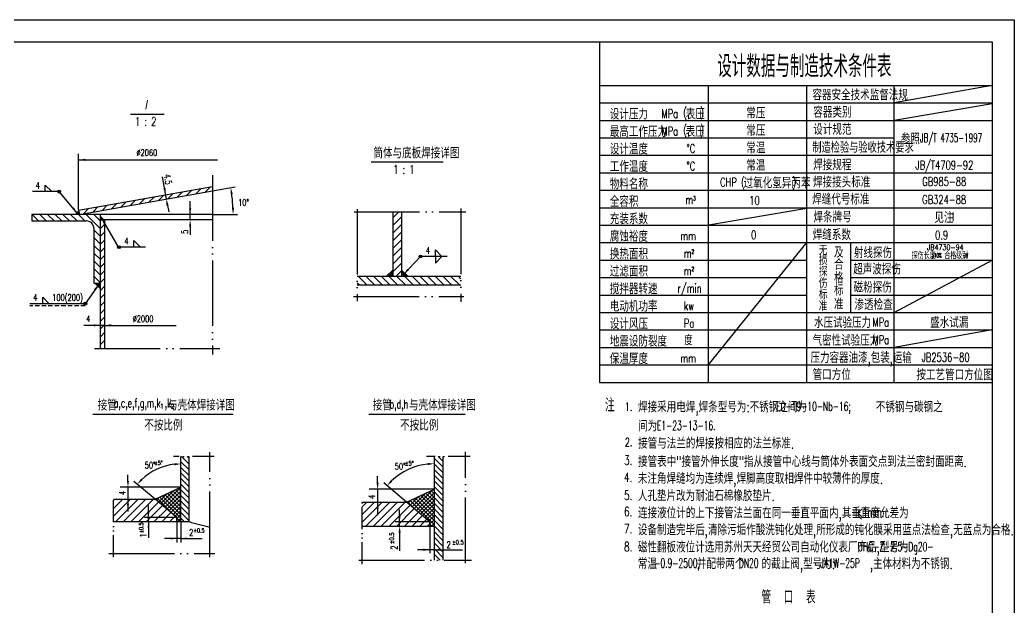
# Model space of a CAD drawing. Extents: x 5198 to 17798, y -4468 to 4442.
# Drawn here: x 10964 to 17798, y 408 to 4442 of the extents above; entities that cross this region are included whole.
import ezdxf
from ezdxf.enums import TextEntityAlignment as Align

# ---------------------------------------------------------------- set-up
doc = ezdxf.new("R2010")
doc.units = 0
doc.header["$LTSCALE"] = 15
doc.header["$MEASUREMENT"] = 0
for name, pattern in [('DIVIDE-M', [39, 30, -3, 0, -3, 0, -3]), ('DIVIDE-S', [16, 10, -2, 0, -2, 0, -2]), ('HIDDEN-M', [7, 5, -2]), ('HIDDEN-S', [3, 2, -1])]:
    doc.linetypes.add(name, pattern=pattern)
doc.layers.get('0').update_dxf_attribs({"linetype": 'CONTINUOUS'})
for name, color, linetype in [('CDR_DIM', 7, 'CONTINUOUS'), ('CDR_DWG1', 4, 'CONTINUOUS'), ('CDR_DWG4', 3, 'DIVIDE-M'), ('CDR_DWG5', 6, 'HIDDEN-M'), ('CDR_TEXT', 7, 'CONTINUOUS'), ('HZ', 7, 'CONTINUOUS')]:
    doc.layers.add(name, color=color, linetype=linetype)
doc.styles.add('HZ', font='romans', dxfattribs={"width": 0.7, "height": 45, "bigfont": 'HZ'})
doc.styles.add('ITALICC', font='italicc')
doc.styles.add('SBHZ', font='ROMANS', dxfattribs={"width": 0.85, "bigfont": 'HZ.SHX'})

# ---------------------------------------------------------------- blocks, each defined once
blk = doc.blocks.new('*X0')
at = {"color": 0}
for p, q in [((11762.3, 187.1), (11877.9, 302.6)), ((11762.3, 240.1), (11824.9, 302.6)), ((11762.3, 293.1), (11771.8, 302.6)), ((11777, 148.7), (11930.9, 302.6)), ((11830, 148.7), (11984, 302.6)), ((11883, 148.7), (12037, 302.6)), ((11936.1, 148.7), (12070.4, 283)), ((11989.1, 148.7), (12099.3, 258.8)), ((12042.1, 148.7), (12128.1, 234.6)), ((12095.2, 148.7), (12156.9, 210.4)), ((12148.2, 148.7), (12185.8, 186.2))]:
    blk.add_line(p, q, dxfattribs=at)
blk = doc.blocks.new('*X1')
at = {"color": 0}
for p, q in [((12281.2, 504.7), (12225.2, 560.7)), ((12281.2, 543.6), (12228.5, 596.2)), ((12281.2, 582.5), (12267.4, 596.2)), ((12281.2, 465.8), (12225.2, 521.8)), ((12281.2, 426.9), (12225.2, 482.9)), ((12281.2, 388.1), (12225.2, 444.1)), ((12281.2, 349.2), (12225.2, 405.2)), ((12281.2, 310.3), (12225.2, 366.3)), ((12281.2, 271.4), (12225.2, 327.4)), ((12281.2, 232.5), (12225.2, 288.5)), ((12281.2, 193.6), (12225.2, 249.6)), ((12281.2, 154.7), (12225.2, 210.7)), ((12248.3, 148.7), (12225.2, 171.8))]:
    blk.add_line(p, q, dxfattribs=at)
blk = doc.blocks.new('*X2')
at = {"color": 0}
for p, q in [((12084.8, 270.9), (12176.8, 362.9)), ((12099.3, 258.8), (12225.2, 384.7)), ((12113.7, 246.7), (12225.2, 358.2)), ((12225.2, 251.4), (12133.7, 342.9)), ((12225.2, 277.9), (12151.8, 351.3)), ((12225.2, 304.4), (12169.9, 359.7)), ((12225.2, 330.9), (12188, 368.1)), ((12225.2, 357.4), (12206.1, 376.5)), ((12225.2, 383.9), (12224.2, 384.9)), ((12056, 295.1), (12077.8, 316.9)), ((12176.1, 194.3), (12061.2, 309.2)), ((12070.4, 283), (12127.3, 339.9)), ((12225.2, 171.8), (12079.3, 317.6)), ((12225.2, 198.3), (12097.4, 326)), ((12225.2, 224.8), (12115.6, 334.4)), ((12128.1, 234.6), (12225.2, 331.7)), ((12142.5, 222.5), (12225.2, 305.2)), ((12156.9, 210.4), (12225.2, 278.7)), ((12171.3, 198.3), (12225.2, 252.1)), ((12185.8, 186.2), (12225.2, 225.6)), ((12197.2, 171.1), (12225.2, 199.1)), ((12221.8, 148.7), (12197.2, 173.3)), ((12201.2, 148.7), (12225.2, 172.6))]:
    blk.add_line(p, q, dxfattribs=at)
blk = doc.blocks.new('*X3')
at = {"color": 0}
for p, q in [((13177.8, 250.2), (13271.2, 343.6)), ((13192.3, 238.1), (13320.6, 366.5)), ((13206.7, 226), (13330.3, 349.7)), ((13330.3, 286.4), (13272.5, 344.2)), ((13330.3, 312.9), (13290.6, 352.6)), ((13330.3, 339.5), (13308.8, 361)), ((13330.3, 366), (13326.9, 369.4)), ((13196.7, 234.4), (13145.8, 285.4)), ((13149, 274.4), (13172.2, 297.6)), ((13163.4, 262.3), (13221.7, 320.6)), ((13330.3, 127.3), (13163.9, 293.8)), ((13330.3, 153.8), (13182, 302.2)), ((13330.3, 180.4), (13200.1, 310.6)), ((13330.3, 206.9), (13218.2, 319)), ((13221.1, 213.9), (13330.3, 323.2)), ((13235.5, 201.8), (13330.3, 296.6)), ((13330.3, 233.4), (13236.3, 327.4)), ((13330.3, 259.9), (13254.4, 335.8)), ((13249.9, 189.8), (13330.3, 270.1)), ((13264.3, 177.7), (13330.3, 243.6)), ((13278.8, 165.6), (13330.3, 217.1)), ((13293.2, 153.5), (13330.3, 190.6)), ((13300.3, 134.1), (13330.3, 164.1)), ((13310.2, 117.5), (13330.3, 137.5)), ((13313.6, 117.5), (13300.3, 130.8))]:
    blk.add_line(p, q, dxfattribs=at)
blk = doc.blocks.new('*X4')
at = {"color": 0}
for p, q in [((12834.4, 145.5), (12971.4, 282.4)), ((12834.4, 198.5), (12918.4, 282.4)), ((12834.4, 251.5), (12865.3, 282.4)), ((12859.5, 117.5), (13024.4, 282.4)), ((12912.5, 117.5), (13077.5, 282.4)), ((12965.5, 117.5), (13130.5, 282.4)), ((13018.6, 117.5), (13163.4, 262.3)), ((13071.6, 117.5), (13192.3, 238.1)), ((13124.6, 117.5), (13221.1, 213.9)), ((13177.7, 117.5), (13249.9, 189.8)), ((13230.7, 117.5), (13278.8, 165.6)), ((13283.7, 117.5), (13300.3, 134.1))]:
    blk.add_line(p, q, dxfattribs=at)
blk = doc.blocks.new('*X5')
at = {"color": 0}
for p, q in [((13390.3, 523.4), (13330.3, 583.4)), ((13390.3, 562.3), (13355.6, 597)), ((13390.3, 484.5), (13330.3, 544.5)), ((13390.3, 445.6), (13330.3, 505.6)), ((13390.3, 406.7), (13330.3, 466.7)), ((13390.3, 367.8), (13330.3, 427.8)), ((13390.3, 328.9), (13330.3, 388.9)), ((13390.3, 290.1), (13330.3, 350.1)), ((13390.3, 251.2), (13330.3, 311.2)), ((13390.3, 212.3), (13330.3, 272.3)), ((13390.3, 173.4), (13330.3, 233.4)), ((13390.3, 134.5), (13330.3, 194.5)), ((13390.3, 95.6), (13330.3, 155.6)), ((13390.3, 56.7), (13330.3, 116.7)), ((13390.3, 17.8), (13330.3, 77.8)), ((13390.3, -21.1), (13330.3, 38.9)), ((13390.3, -60), (13330.3, 0)), ((13390.3, -98.9), (13330.3, -38.9)), ((13369.3, -116.8), (13330.3, -77.7)), ((13330.4, -116.8), (13330.3, -116.6))]:
    blk.add_line(p, q, dxfattribs=at)
blk = doc.blocks.new('*X11')
at = {"color": 0}
for p, q in [((11975.5, 3317), (12012.4, 3354)), ((12039.8, 3328.4), (12076.8, 3365.4)), ((12104.2, 3339.7), (12141.2, 3376.7)), ((12168.6, 3351.1), (12205.6, 3388.1)), ((12233, 3362.4), (12270, 3399.4)), ((11589.1, 3248.9), (11626.1, 3285.9)), ((11653.5, 3260.2), (11690.5, 3297.2)), ((11717.9, 3271.6), (11754.9, 3308.6)), ((11782.3, 3283), (11819.3, 3319.9)), ((11846.7, 3294.3), (11883.7, 3331.3)), ((11911.1, 3305.7), (11948.1, 3342.6)), ((11363.8, 3235.7), (11368.6, 3240.5)), ((11396, 3214.8), (11433, 3251.8)), ((11460.4, 3226.2), (11497.4, 3263.2)), ((11524.8, 3237.5), (11561.7, 3274.5))]:
    blk.add_line(p, q, dxfattribs=at)
blk = doc.blocks.new('*X12')
at = {"color": 0}
for p, q in [((11088.2, 3165), (11043.2, 3210)), ((11141.2, 3165), (11096.2, 3210)), ((11194.2, 3165), (11149.2, 3210)), ((11247.3, 3165), (11202.3, 3210)), ((11300.3, 3165), (11255.3, 3210)), ((11353.3, 3165), (11308.3, 3210)), ((11406.4, 3165), (11361.4, 3210)), ((11513.1, 3111.2), (11414.4, 3210)), ((11513.1, 3164.3), (11467.4, 3210)), ((11513.1, 3058.2), (11468.1, 3103.2)), ((11513.1, 3005.2), (11468.1, 3050.2)), ((11513.1, 2952.1), (11468.1, 2997.1)), ((11513.1, 2899.1), (11468.1, 2944.1)), ((11513.1, 2846.1), (11468.1, 2891.1)), ((11513.1, 2793), (11468.1, 2838)), ((11513.1, 2740), (11468.1, 2785))]:
    blk.add_line(p, q, dxfattribs=at)
blk = doc.blocks.new('*X13')
at = {"color": 0}
for p, q in [((11855.7, 1288), (11896.8, 1329.2)), ((11855.7, 1235), (11915.7, 1295)), ((11855.7, 1182), (11915.7, 1242)), ((11855.7, 1128.9), (11915.7, 1188.9)), ((11855.7, 1075.9), (11915.7, 1135.9)), ((11855.7, 1022.9), (11915.7, 1082.9)), ((11855.7, 969.8), (11915.7, 1029.8)), ((11855.7, 916.8), (11915.7, 976.8)), ((11878.1, 886.2), (11915.7, 923.8))]:
    blk.add_line(p, q, dxfattribs=at)
blk = doc.blocks.new('*X14')
at = {"color": 0}
for p, q in [((11623.8, 826.2), (11610.5, 839.5)), ((11676.9, 826.2), (11616.9, 886.2)), ((11729.9, 826.2), (11669.9, 886.2)), ((11782.9, 826.2), (11722.9, 886.2)), ((11836, 826.2), (11776, 886.2)), ((11889, 826.2), (11829, 886.2)), ((11942, 826.2), (11882, 886.2)), ((11995.1, 826.2), (11935.1, 886.2)), ((12048.1, 826.2), (11988.1, 886.2)), ((12101.1, 826.2), (12041.1, 886.2)), ((12154.2, 826.2), (12094.2, 886.2)), ((12207.2, 826.2), (12147.2, 886.2)), ((12260.2, 826.2), (12200.2, 886.2)), ((12313.3, 826.2), (12253.3, 886.2)), ((12323.5, 868.9), (12306.3, 886.2))]:
    blk.add_line(p, q, dxfattribs=at)
blk = doc.blocks.new('*X15')
at = {"color": 0}
for p, q in [((11821.9, 886.2), (11817.6, 890.5)), ((11836.1, 886.2), (11824.7, 897.6)), ((11825, 886.2), (11855.7, 916.8)), ((11850.2, 886.2), (11831.7, 904.6)), ((11855.7, 894.9), (11838.8, 911.7)), ((11839.2, 886.2), (11855.7, 902.7)), ((11855.7, 909), (11845.9, 918.8)), ((11855.7, 923.1), (11852.9, 925.9)), ((11853.3, 886.2), (11855.7, 888.5)), ((11915.7, 920.2), (11919.8, 924.4)), ((11949.2, 886.2), (11915.7, 919.7)), ((11915.7, 906.1), (11926.9, 917.3)), ((11915.7, 892), (11934, 910.3)), ((11935.1, 886.2), (11915.7, 905.6)), ((11920.9, 886.2), (11915.7, 891.4)), ((11924, 886.2), (11941.1, 903.2)), ((11938.2, 886.2), (11948.1, 896.1)), ((11952.3, 886.2), (11955.2, 889.1))]:
    blk.add_line(p, q, dxfattribs=at)

msp = doc.modelspace()

# ---------------------------------------------------------------- linework, layer by layer
for p, q in [((14947.9, 3871.8), (17647.9, 3871.8)), ((14947.9, 3751.8), (17647.9, 3751.8)), ((14947.9, 3631.8), (16972.9, 3631.8)), ((14947.9, 3511.8), (17647.9, 3511.8)), ((14947.9, 3391.8), (17647.9, 3391.8)), ((14947.9, 3271.8), (17647.9, 3271.8)), ((14947.9, 3151.8), (17647.9, 3151.8)), ((14947.9, 3031.8), (17647.9, 3031.8)), ((14947.9, 2911.8), (17647.9, 2911.8)), ((17234, 2801.4), (17243.1, 2812.7)), ((14947.9, 2791.8), (16372.9, 2791.8)), ((16672.9, 2791.8), (17647.9, 2791.8)), ((14947.9, 2671.8), (16372.9, 2671.8)), ((16672.9, 2671.8), (17647.9, 2671.8)), ((14947.9, 2551.8), (16372.9, 2551.8)), ((16672.9, 2551.8), (17647.9, 2551.8)), ((14947.9, 2431.8), (17647.9, 2431.8)), ((14947.9, 2311.8), (17647.9, 2311.8)), ((14947.9, 2191.8), (17647.9, 2191.8)), ((14947.9, 2071.8), (17647.9, 2071.8)), ((11466.3, 1733.9), (12429.4, 1733.9)), ((13362.4, 1732.2), (14024.5, 1732.2))]:
    msp.add_line(p, q)
at = {"color": 0}
for p, q in [((11518.1, 3061.1), (11525.2, 3068.2)), ((11518.1, 3008.1), (11548.1, 3038.1)), ((11518.1, 2955), (11548.1, 2985)), ((11518.1, 2902), (11548.1, 2932)), ((11518.1, 2849), (11548.1, 2879)), ((11518.1, 2795.9), (11548.1, 2825.9)), ((11518.1, 2742.9), (11548.1, 2772.9)), ((11518.1, 2689.9), (11548.1, 2719.9)), ((11518.1, 2636.8), (11548.1, 2666.8)), ((11518.1, 2583.8), (11548.1, 2613.8)), ((11518.1, 2530.8), (11548.1, 2560.8)), ((11518.1, 2477.7), (11548.1, 2507.7)), ((11518.1, 2424.7), (11548.1, 2454.7)), ((11518.1, 2371.7), (11548.1, 2401.7)), ((11518.1, 2318.6), (11548.1, 2348.6)), ((11518.1, 2265.6), (11548.1, 2295.6)), ((11518.1, 2212.6), (11548.1, 2242.6))]:
    msp.add_line(p, q, dxfattribs=at)
at = {"color": 4, "linetype": 'Continuous'}
for p, q in [((12071.2, 994.9), (12071.2, 1442.4)), ((12127.2, 994.9), (12127.2, 1442.4)), ((13813.1, 729.4), (13813.1, 1443.2)), ((13873.1, 729.4), (13873.1, 1443.2)), ((11893.1, 1148.8), (12071.2, 1231.5)), ((13622.2, 1128.6), (13813.1, 1217.2)), ((11608.4, 1148.8), (11893.1, 1148.8)), ((12043.2, 1022.9), (11893.1, 1148.8)), ((13317.2, 1128.6), (13622.2, 1128.6)), ((13783.1, 993.7), (13622.2, 1128.6)), ((11608.4, 994.9), (12071.2, 994.9)), ((12043.2, 994.9), (12043.2, 1022.9)), ((12071.2, 994.9), (12127.2, 994.9)), ((13317.2, 963.7), (13813.1, 963.7)), ((13783.1, 963.7), (13783.1, 993.7))]:
    msp.add_line(p, q, dxfattribs=at)
at = {"color": 3, "linetype": 'DIVIDE-M'}
for p, q in [((12270.8, 751.9), (12270.8, 1471.7)), ((14027, 710.3), (14027, 1475.3)), ((11576, 776.2), (12303.2, 776.2)), ((13294.4, 729.4), (14068.3, 729.4))]:
    msp.add_line(p, q, dxfattribs=at)
at = {"color": 7, "linetype": 'Continuous'}
for p, q in [((11707.2, 1273.5), (11707.2, 1315.5)), ((13423.1, 1262.2), (13423.1, 1307.2)), ((12071.2, 1231.5), (11653.5, 1231.5)), ((11707.2, 1231.5), (11707.2, 1064.8)), ((13813.1, 1217.2), (13365.5, 1217.2)), ((13423.1, 1217.2), (13423.1, 1038.6)), ((11848.3, 994.9), (11848.3, 1106.9)), ((13574.3, 963.7), (13574.3, 1077.4)), ((12043.2, 1022.9), (11820.3, 1022.9)), ((11848.3, 994.9), (11848.3, 884.6)), ((12043.2, 994.9), (12043.2, 851.1)), ((12071.2, 994.9), (12071.2, 851.1)), ((13783.1, 993.7), (13544.3, 993.7)), ((13783.1, 963.7), (13783.1, 778.2)), ((13574.3, 940.3), (13574.3, 795.3)), ((12071.2, 879.1), (11959.2, 879.1)), ((12071.2, 879.1), (12217.3, 879.1)), ((13813.1, 801.5), (13696.7, 801.5)), ((13813.1, 801.5), (14005.8, 801.5))]:
    msp.add_line(p, q, dxfattribs=at)
msp.add_lwpolyline([(5197.9, -4468.2), (5197.9, 4441.8), (17797.9, 4441.8), (17797.9, -4468.2)], close=True)
at = {"color": 4}
msp.add_lwpolyline([(5572.9, -4318.2), (5572.9, 4291.8), (17647.9, 4291.8), (17647.9, -4318.2)], close=True, dxfattribs=at)
at = {"color": 4, "linetype": 'Continuous'}
msp.add_arc((12646.9, 2680), 1763.5, 252.85943, 257.6867, dxfattribs=at)
at = {"color": 7, "linetype": 'Continuous'}
for points in [[(11714.2, 1273.5), (11700.2, 1273.5), (11707.2, 1231.5)], [(13430.6, 1262.2), (13415.6, 1262.2), (13423.1, 1217.2)], [(11714.2, 1106.8), (11700.2, 1106.8), (11707.2, 1148.8)], [(13430.6, 1083.6), (13415.6, 1083.6), (13423.1, 1128.6)], [(11855.3, 1064.9), (11841.3, 1064.9), (11848.3, 1022.9)], [(13581.8, 1038.7), (13566.8, 1038.7), (13574.3, 993.7)], [(11855.3, 952.9), (11841.3, 952.9), (11848.3, 994.9)], [(13581.8, 918.7), (13566.8, 918.7), (13574.3, 963.7)], [(12001.2, 886.1), (12001.2, 872.1), (12043.2, 879.1)], [(12113.2, 886.1), (12113.2, 872.1), (12071.2, 879.1)], [(13738.1, 809), (13738.1, 794), (13783.1, 801.5)], [(13858.1, 809), (13858.1, 794), (13813.1, 801.5)]]:
    msp.add_solid(points, dxfattribs=at)
at = {"layer": 'CDR_DIM'}
for p, q in [((11724.3, 3794.1), (11954.9, 3794.1)), ((11368.1, 3135.2), (11368.1, 3521.7)), ((11368.1, 3480.5), (12323.3, 3480.5)), ((13379.9, 3466.4), (13874.3, 3466.4)), ((11971.5, 3211.2), (11944.5, 3364.8)), ((12288.9, 3267.1), (12443.3, 3294.3)), ((11234.4, 3262), (11050.5, 3262)), ((11358.7, 3114.9), (11234.4, 3262)), ((11979.4, 3166.8), (11987.2, 3122.5)), ((12134.7, 3068.2), (12134.7, 3195.7)), ((11526.9, 3076.2), (11644.8, 2873.2)), ((12288.9, 3105.7), (12459.8, 3105.7)), ((12134.7, 3030.7), (12134.7, 2985.7)), ((12134.7, 2985.7), (12134.7, 2964.6)), ((11828.7, 2880.7), (11644.8, 2880.7)), ((15697.9, 2071.8), (16372.9, 2911.8)), ((13601.6, 2693.6), (13717.6, 2816.1)), ((13901.5, 2816.1), (13717.6, 2816.1)), ((16972.9, 2431.8), (17647.9, 2791.8)), ((11504.4, 2622.6), (11414.1, 2492.3)), ((11414.1, 2492.3), (11032.3, 2492.3)), ((11548.1, 2343.5), (11403.5, 2343.5)), ((11548.1, 2343.5), (12037.7, 2343.5)), ((11893.1, 1148.8), (11747.7, 1270.8)), ((13622.2, 1128.6), (13464.8, 1260.7)), ((16725.2, 1034), (16749.9, 1010.8))]:
    msp.add_line(p, q, dxfattribs=at)
for centre, radius, start, end in [((11373.3, 3105.7), 1056.5, 2.44057, 7.55943), ((12071.2, 999.4), 392.3, 96.57608, 133.42392), ((13813.1, 968.5), 424.7, 96.07444, 133.92556)]:
    msp.add_arc(centre, radius, start, end, dxfattribs=at)
for points in [[(11368.1, 3480.5), (11413.1, 3488), (11413.1, 3473)], [(11965.9, 3286.3), (11951.1, 3283.7), (11966.3, 3240.7)], [(12413.2, 3243.5), (12428, 3245.8), (12413.8, 3289.1)], [(11358.7, 3114.9), (11324, 3144.4), (11335.4, 3154.1)], [(11986.7, 3168.2), (11972, 3165.5), (11971.5, 3211.2)], [(12127.2, 3150.7), (12142.2, 3150.7), (12134.7, 3105.7)], [(12436.3, 3150.8), (12421.4, 3150.5), (12429.8, 3105.7)], [(11526.9, 3076.2), (11556, 3041.1), (11543.1, 3033.6)], [(12127.2, 3023.2), (12142.2, 3023.2), (12134.7, 3068.2)], [(13601.6, 2693.6), (13627.1, 2731.4), (13638, 2721.1)], [(11504.4, 2622.6), (11484.9, 2581.3), (11472.6, 2589.9)], [(11473.1, 2351), (11473.1, 2336), (11518.1, 2343.5)], [(11593.1, 2351), (11593.1, 2336), (11548.1, 2343.5)], [(12025.8, 1396.6), (12026.7, 1381.6), (12071.2, 1391.7)], [(13767.7, 1398.2), (13768.5, 1383.3), (13813.1, 1393.1)], [(11807, 1279.1), (11796.1, 1289.4), (11770.7, 1251.5)], [(13524, 1269.2), (13513, 1279.5), (13487.8, 1241.4)]]:
    msp.add_solid(points, dxfattribs=at)
at = {"layer": 'CDR_DWG1'}
for p, q in [((14947.9, 4291.8), (14947.9, 1951.8)), ((14947.9, 3991.8), (17647.9, 3991.8)), ((15697.9, 1951.8), (15697.9, 3991.8)), ((16372.9, 1951.8), (16372.9, 3991.8)), ((16972.9, 1951.8), (16972.9, 3991.8)), ((11138.3, 3262), (11138.3, 3307)), ((11138.3, 3307), (11183.3, 3262)), ((11368.1, 3135.2), (12288.9, 3297.6)), ((11183.3, 3262), (11138.3, 3262)), ((11373.3, 3105.7), (12288.9, 3267.1)), ((11045.6, 3105.7), (11045.6, 3060.7)), ((11518.1, 3105.7), (11045.6, 3105.7)), ((11368.1, 3135.2), (11373.3, 3105.7)), ((11518.1, 2185.2), (11518.1, 3105.7)), ((12288.9, 3105.7), (11518.1, 3105.7)), ((13527.5, 3124), (13527.5, 2680.9)), ((13587.5, 3124), (13587.5, 2680.9)), ((11045.6, 3060.7), (11420.6, 3060.7)), ((11473.1, 3008.2), (11473.1, 2633.2)), ((12288.9, 3068.2), (11518.1, 3068.2)), ((11548.1, 2185.2), (11548.1, 3068.2)), ((11747.6, 2925.7), (11792.6, 2880.7)), ((11747.6, 2880.7), (11747.6, 2925.7)), ((11792.6, 2880.7), (11747.6, 2880.7)), ((13820.4, 2816.1), (13820.4, 2861.1)), ((13820.4, 2861.1), (13865.4, 2816.1)), ((13820.4, 2771.1), (13865.4, 2816.1)), ((13820.4, 2816.1), (13820.4, 2771.1)), ((13282.4, 2680.9), (13995.3, 2680.9)), ((13485.1, 2680.9), (13527.5, 2723.4)), ((13629.9, 2680.9), (13587.5, 2723.4)), ((11473.1, 2633.2), (11518.1, 2633.2)), ((13282.4, 2620.9), (13995.3, 2620.9)), ((11121.7, 2537.3), (11166.7, 2492.3)), ((11121.7, 2492.3), (11121.7, 2537.3)), ((11166.7, 2492.3), (11121.7, 2492.3)), ((14947.9, 1951.8), (17647.9, 1951.8))]:
    msp.add_line(p, q, dxfattribs=at)
for centre in [(11234.4, 3262), (11644.8, 2880.7), (13717.6, 2816.1), (11414.1, 2492.3)]:
    msp.add_circle(centre, 10, dxfattribs=at)
msp.add_arc((11420.6, 3008.2), 52.5, 0, 90, dxfattribs=at)
for points in [[(11373.3, 3105.7), (11368.1, 3135.2), (11343.3, 3105.7)], [(11518.1, 3068.2), (11518.1, 3098.2), (11548.1, 3068.2)], [(11518.1, 2633.2), (11473.1, 2633.2), (11518.1, 2588.2)]]:
    msp.add_solid(points, dxfattribs=at)
at = {"layer": 'CDR_DWG4', "linetype": 'DIVIDE-M'}
for p, q in [((12288.9, 3374.3), (12288.9, 2143.1)), ((13995.3, 3145.4), (13995.3, 2504.8)), ((13261, 3124), (14030.1, 3124)), ((13282.4, 3142.7), (13282.4, 2510.1)), ((13258.3, 2542.2), (14016.7, 2542.2)), ((11478.2, 2185.2), (12337.5, 2185.2))]:
    msp.add_line(p, q, dxfattribs=at)
at = {"layer": 'CDR_DWG4', "linetype": 'DIVIDE-S'}
for p, q in [((12300, 1442.4), (12020.1, 1442.4)), ((14058.8, 1443.2), (13758.4, 1443.2)), ((11608.4, 751.9), (11608.4, 1200.6)), ((13317.2, 703.7), (13317.2, 1184.1))]:
    msp.add_line(p, q, dxfattribs=at)
at = {"layer": 'CDR_DWG5', "linetype": 'HIDDEN-S'}
msp.add_line((11414.1, 2477.3), (11032.3, 2477.3), dxfattribs=at)
at = {"layer": 'CDR_TEXT'}
for p, q in [((17647.9, 3991.8), (16972.9, 3871.8)), ((17647.9, 3866.1), (16972.9, 3751.8)), ((16372.9, 3146.1), (15697.9, 3031.8)), ((16672.9, 2911.8), (16672.9, 2431.8)), ((17646.6, 2311.8), (16974.3, 2191.8))]:
    msp.add_line(p, q, dxfattribs=at)

# ---------------------------------------------------------------- block references
for name, p in [('*X11', (4.9, -104.3)), ('*X12', (4.9, -104.3)), ('*X13', (1671.8, 1794.8)), ('*X14', (1671.8, 1794.8)), ('*X15', (1671.8, 1794.8)), ('*X1', (-154, 846.2)), ('*X2', (-154, 846.2)), ('*X3', (482.8, 846.2)), ('*X0', (-154, 846.2)), ('*X4', (482.8, 846.2))]:
    msp.add_blockref(name, p)
at = {"layer": 'CDR_DIM'}
msp.add_blockref('*X5', (482.8, 846.2), dxfattribs=at)

# ---------------------------------------------------------------- texts
for s, height, style, width, p in [('I', 60, 'ITALICC', 0.7, (11822.6, 3829.5)), ('容器类别', 75, 'SBHZ', 0.7, (16417.9, 3770.6)), ('%%c2060', 45, 'HZ', 0.7, (11765.8, 3507)), ('4', 45, 'HZ', 0.7, (11073.1, 3281.7)), ('焊缝系数', 75, 'SBHZ', 0.7, (16413.7, 2928.7)), ('4', 45, 'HZ', 0.7, (11682.4, 2900.4)), ('4', 45, 'HZ', 0.7, (13755.2, 2835.8)), ('探伤长度', 45, 'SBHZ', 0.7, (17094.3, 2799.6)), ('合格级别', 45, 'SBHZ', 0.7, (17318.1, 2799.5)), ('4', 45, 'HZ', 0.7, (11056.5, 2512)), ('100(200)', 45, 'HZ', 0.7, (11186.8, 2512)), ('4', 45, 'HZ', 0.7, (11420.5, 2366.8)), ('水压试验压力', 75, 'SBHZ', 0.67, (16422.7, 2325.3)), ('气密性试验压力', 75, 'SBHZ', 0.67, (16412.9, 2202.7)), ('压力容器油漆,包装,运输     ', 75, 'SBHZ', 0.67, (16398.6, 2084.6)), ('注', 90, 'HZ', 0.7, (14986.1, 1750.3)), ('1', 31.5, 'HZ', 0.7, (11928.6, 1771.7)), ('2', 31.5, 'HZ', 0.7, (12002.6, 1771.7))]:
    msp.add_text(s, height=height, dxfattribs=dict(style=style, width=width)).set_placement(p)
at = {"color": 7, "linetype": 'Continuous', "style": 'HZ'}
for s, height, width, p in [('接管         与壳体焊接详图', 75, 0.7, (11499.2, 1758.3)), ('a,c,e,f,g,m,k ,k', 60, 0.65, (11610, 1779.9)), ('接管   与壳体焊接详图', 75, 0.7, (13390.2, 1758.3)), ('b,d,h', 60, 0.65, (13505.2, 1772.5)), ('不按比例', 75, 0.7, (11819.5, 1620.2)), ('不按比例', 75, 0.7, (13578, 1620.2)), ('50%%D', 45, 0.7, (11822.4, 1359.7)), ('%%P5%%D', 28, 0.7, (11890, 1384.9)), ('50%%D', 45, 0.7, (13541.2, 1352.5)), ('%%P5%%D', 30, 0.7, (13611, 1379.8)), ('2', 45, 0.7, (12127.7, 897.5)), ('+0.5', 28, 0.7, (12155.4, 920.7)), ('2', 45, 0.7, (13897.2, 813.3)), ('%%p0.5', 30, 0.7, (13935.8, 838.1)), ('管  口  表', 90, 0.7, (16061.7, 431.7))]:
    msp.add_text(s, height=height, dxfattribs=dict(at, width=width)).set_placement(p)
at = {"color": 7, "linetype": 'Continuous', "style": 'HZ', "width": 0.7}
for s, height, p in [('4', 45, (11691.3, 1176.1)), ('4', 45, (13406.3, 1150.5)), ('%%p0.5', 28, (11811.9, 915.2)), ('1', 45, (11835, 885.2)), ('%%p0.5', 30, (13535.2, 841)), ('2', 45, (13560, 802.4))]:
    msp.add_text(s, height=height, rotation=90, dxfattribs=at).set_placement(p)
at = {"layer": 'CDR_DIM', "width": 0.7}
for s, height, style, p in [('设计压力', 75, 'HZ', (15018.8, 3757.2)), ('MPa   ', 60, 'HZ', (15373.5, 3767.7)), ('(', 60, 'HZ', (15523.6, 3775.3)), ('表压', 75, 'HZ', (15540.3, 3757.2)), (')', 60, 'HZ', (15641.3, 3776.8)), ('1 : 2', 60, 'HZ', (11755.1, 3713.5)), ('最高工作压力', 75, 'HZ', (15018.8, 3637.2)), ('MPa   ', 60, 'HZ', (15373.5, 3647.7)), ('(', 60, 'HZ', (15523.6, 3655.3)), ('表压', 75, 'HZ', (15540.3, 3637.2)), (')', 60, 'HZ', (15641.3, 3656.8)), ('筒体与底板焊接详图', 75, 'HZ', (13394.3, 3489.8)), ('设计温度', 75, 'HZ', (15018.8, 3517.2)), ('%%DC', 60, 'HZ', (15546.7, 3527.7)), ('1 : 1', 60, 'HZ', (13530, 3384)), ('工作温度', 75, 'HZ', (15018.8, 3397.2)), ('%%DC', 60, 'HZ', (15546.7, 3407.7)), ('物料名称', 75, 'HZ', (15018.8, 3277.2)), ('CHP (          )', 60, 'HZ', (15777.1, 3297.3)), ('全容积', 75, 'HZ', (15018.8, 3157.2)), ('m', 60, 'HZ', (15538.5, 3176.4)), ('3', 28.8, 'HZ', (15589.4, 3201.6)), ('10', 60, 'HZ', (15977.6, 3171.8)), ('充装系数', 75, 'HZ', (15018.8, 3037.2)), ('腐蚀裕度', 75, 'HZ', (15018.8, 2917.2)), ('mm', 60, 'HZ', (15504.1, 2927.7)), ('0', 60, 'HZ', (15989.7, 2934.4)), ('换热面积', 75, 'HZ', (15018.8, 2797.2)), ('m', 60, 'HZ', (15527.8, 2807.7)), ('2', 28.8, 'HZ', (15578.7, 2834.6)), ('III', 30, 'ITALICC', (17453.2, 2808.1)), ('过滤面积', 75, 'HZ', (15018.8, 2677.2)), ('2', 28.8, 'HZ', (15578.7, 2715.5)), ('m', 60, 'HZ', (15527.8, 2687.7)), ('搅拌器转速', 75, 'HZ', (15018.8, 2557.2)), ('r/min', 60, 'HZ', (15484.4, 2567.7)), ('电动机功率', 75, 'HZ', (15018.8, 2437.2)), ('kw', 60, 'HZ', (15527.8, 2447.7)), ('设计风压', 75, 'HZ', (15018.8, 2317.2)), ('MPa   ', 60, 'HZ', (16823.6, 2334.5)), ('Pa', 60, 'HZ', (15527.8, 2327.7)), ('地震设防裂度', 75, 'HZ', (15018.8, 2197.2)), ('度', 60, 'HZ', (15531.7, 2207.7)), ('MPa   ', 60, 'HZ', (16823.6, 2214.1)), ('保温厚度', 75, 'HZ', (15018.8, 2077.2)), ('mm', 60, 'HZ', (15504.1, 2087.7)), ('接管表中"接管外伸长度"指从接管中心线与筒体外表面交点到法兰密封面距离.', 75, 'HZ', (15213, 1370.3)), ('人孔垫片改为耐油石棉橡胶垫片.', 75, 'HZ', (15211.8, 1135.8)), ('连接液位计的上下接管法兰面在同一垂直平面内,其垂直度允差为', 75, 'HZ', (15213, 1017.3)), ('磁性翻板液位计选用苏州天天经贸公司自动化仪表厂产品,型号为', 75, 'HZ', (15211.8, 782.8)), ('常温       并配带两个   的截止阀,型号为:      ,主体材料为不锈钢.', 75, 'HZ', (15211.8, 669))]:
    msp.add_text(s, height=height, dxfattribs=dict(at, style=style)).set_placement(p)
at = {"layer": 'CDR_DIM', "style": 'HZ', "width": 0.7}
for s, rotation, p in [('4.5', 280, (11982.2, 3346.9)), ('5', 90, (12097.2, 2985.9))]:
    msp.add_text(s, height=45, rotation=rotation, dxfattribs=at).set_placement(p, align=Align.MIDDLE)
for s, p in [('10%%d', (12501.6, 3187.3)), ('%%c2000', (11810.9, 2388.2))]:
    msp.add_text(s, height=45, dxfattribs=at).set_placement(p, align=Align.MIDDLE_CENTER)
at = {"layer": 'CDR_TEXT', "style": 'HZ'}
for s, height, width, p in [('设计数据与制造技术条件表', 150, 0.7, (15757.9, 4047.8)), ('容器安全技术监督法规', 75, 0.7, (16411.6, 3889.3)), ('常压', 75, 0.7, (15957.1, 3764.9)), ('常压', 75, 0.7, (15957.1, 3644.9)), ('设计规范', 75, 0.7, (16417.8, 3652.2)), ('参照', 75, 0.7, (17018.9, 3587.3)), ('JB/T 4735-1997', 60, 0.6, (17150.7, 3602.1)), ('常温', 75, 0.7, (15957.1, 3525.9)), ('制造检验与验收技术要求', 75, 0.65, (16410.7, 3528.6)), ('常温', 75, 0.7, (15957.1, 3404.9)), ('焊接规程', 75, 0.7, (16417.3, 3408.7)), ('JB/T4709-92', 60, 0.7, (17119.7, 3414.1)), (' 过氧化氢异丙苯', 75, 0.7, (15902.8, 3284.9)), ('焊接接头标准', 75, 0.7, (16415.7, 3290.4)), ('GB985-88', 60, 0.7, (17166.3, 3301.1)), ('焊缝代号标准', 75, 0.7, (16409.9, 3172.7)), ('GB324-88', 60, 0.7, (17165.6, 3177.3)), ('焊条牌号', 75, 0.7, (16418.7, 3050.6)), ('见注', 75, 0.7, (17250, 3046.7)), ('1', 60, 0.7, (17360.2, 3059.2)), ('0.9', 60, 0.7, (17254.6, 2933.7)), ('无', 66, 0.7, (16455.1, 2826.4)), ('及', 75, 0.7, (16560, 2808.3)), ('射线探伤', 75, 0.7, (16696.5, 2805.2)), ('JB4730-94', 37.5, 0.7, (17199.3, 2860.9)), ('损', 66, 0.7, (16455.1, 2757.1)), ('合', 75, 0.7, (16560, 2724.5)), ('>10%', 30, 0.5, (17229.8, 2808.6)), ('探', 66, 0.7, (16455.1, 2679.8)), ('超声波探伤', 75, 0.7, (16692.1, 2692.3)), ('伤', 66, 0.7, (16455.1, 2600.8)), ('格', 75, 0.7, (16560, 2632.9)), ('标', 75, 0.7, (16560, 2548.3)), ('磁粉探伤', 75, 0.7, (16694.6, 2567.6)), ('标', 66, 0.7, (16455.1, 2522.5)), ('准', 75, 0.7, (16560, 2452.3)), ('渗透检查', 75, 0.7, (16700.9, 2449)), ('准', 66, 0.7, (16455.1, 2443.3)), ('盛水试漏', 75, 0.7, (17221, 2325.3)), ('JB2536-80', 60, 0.7, (17162.4, 2093.8)), ('管口方位', 75, 0.7, (16413.2, 1967.7)), ('按工艺管口方位图', 75, 0.7, (17126.6, 1966.6)), ('未注角焊缝均为连续焊,焊脚高度取相焊件中较薄件的厚度.', 75, 0.7, (15211.7, 1254.5)), ('设备制造完毕后,清除污垢作酸洗钝化处理,所形成的钝化膜采用蓝点法检查,无蓝点为合格.', 75, 0.7, (15211.7, 901.5))]:
    msp.add_text(s, height=height, dxfattribs=dict(at, width=width)).set_placement(p)
at = {"layer": 'HZ', "style": 'HZ'}
for s, height, width, p in [('1.', 57.75, 0.7, (15122.6, 1755.8)), ('焊接采用电焊,焊条型号为:不锈钢之间为            不锈钢与碳钢之', 75, 0.7, (15213.3, 1745.7)), ('E0-19-10-Nb-16;', 63.525, 0.6, (16162.5, 1755.3)), ('间为 ', 75, 0.7, (15213.3, 1614.4)), ('E1-23-13-16.', 63.525, 0.6, (15342.1, 1624)), ('接管与法兰的焊接按相应的法兰标准.', 75, 0.7, (15213.3, 1496.1)), ('2.', 57.75, 0.7, (15122.6, 1512.1)), ('3.', 63.52, 0.7, (15116.7, 1385.5)), ('4.', 63.52, 0.7, (15116.7, 1267.7)), ('5.', 63.52, 0.7, (15116.7, 1144.6)), ('6.', 63.52, 0.7, (15116.7, 1032.5)), ('<1mm.', 63.52, 0.6, (16718.3, 1027.2)), ('7.', 63.52, 0.7, (15116.7, 914.6)), ('8.', 63.52, 0.7, (15116.7, 791.6)), ('UHC-Z-2.5-Dg20-', 63.525, 0.6, (16722.8, 791.4)), ('-0.9-2500,', 63.52, 0.6, (15324.3, 678.4)), ('DN20', 63.52, 0.6, (15905.7, 678.4)), ('J41W-25P', 63.52, 0.6, (16464.4, 678.4))]:
    msp.add_text(s, height=height, dxfattribs=dict(at, width=width)).set_placement(p)

doc.saveas('drawing.dxf')
